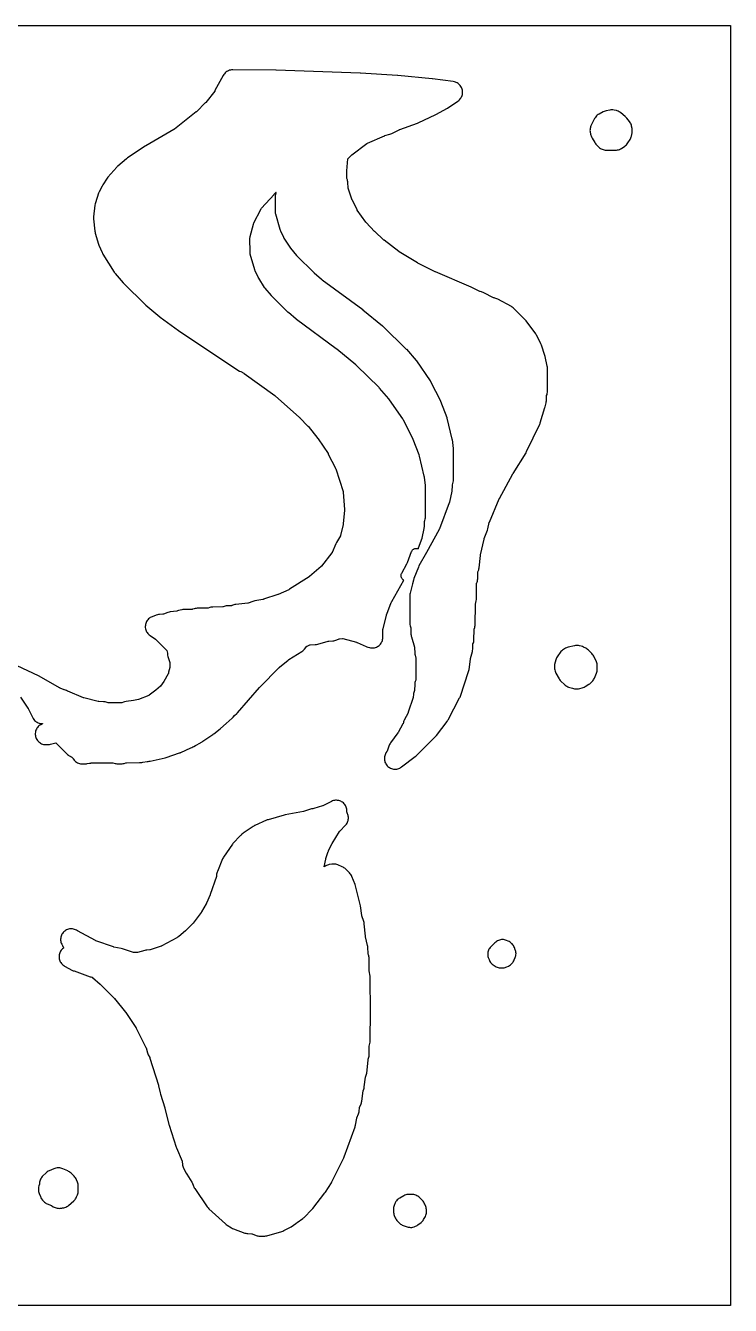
# Model space of a CAD drawing. Header units: millimetres. Extents: x 0 to 300, y 0 to 300.
# Drawn here: x 134.8 to 300, y 0 to 300 of the extents above; entities that cross this region are included whole.
import ezdxf

# ---------------------------------------------------------------- set-up
doc = ezdxf.new("R2010")
doc.units = ezdxf.units.MM
doc.layers.add('CUT', color=7, linetype='CONTINUOUS')

msp = doc.modelspace()

# ---------------------------------------------------------------- linework, layer by layer
at = {"layer": 'CUT'}
for points in [[(299.9971, 299.9971), (300, 299.9386), (300, 0.0614), (299.9971, 0.0029), (299.9386, 0), (0.0614, 0), (0.0029, 0.0029), (0, 0.0614), (0, 299.9386), (0.0029, 299.9971), (0.0614, 300), (299.9386, 300)], [(267.1729, 274.7536), (267.2443, 274.5337), (267.4654, 273.9465), (267.5426, 273.7639), (267.634, 273.588), (268.1928, 272.6096), (268.3155, 272.416), (268.4554, 272.2344), (268.6114, 272.0663), (269.1564, 271.5307), (269.3365, 271.3701), (269.5312, 271.2275), (269.7388, 271.1044), (269.9572, 271.0019), (270.1846, 270.9209), (270.4187, 270.8623), (270.6573, 270.8264), (270.8983, 270.8138), (273.0647, 270.8048), (273.3109, 270.8159), (273.5548, 270.8512), (273.794, 270.9104), (274.0263, 270.9928), (274.2493, 271.0977), (274.4609, 271.2241), (275.2379, 271.7416), (275.4484, 271.8983), (275.6413, 272.0763), (275.8145, 272.2735), (275.966, 272.4877), (276.4674, 273.282), (276.5792, 273.4782), (276.6728, 273.6836), (276.7475, 273.8967), (276.8027, 274.1156), (276.9569, 274.8696), (276.9945, 275.1149), (277.0076, 275.3627), (276.996, 275.6106), (276.9599, 275.8562), (276.8444, 276.4396), (276.7884, 276.6662), (276.7115, 276.8866), (276.6144, 277.0989), (276.4979, 277.3012), (276.3631, 277.4917), (275.7116, 278.3267), (275.5267, 278.538), (275.3193, 278.7273), (274.2992, 279.5581), (274.113, 279.6959), (273.9148, 279.8159), (273.7064, 279.917), (273.4895, 279.9984), (273.266, 280.0594), (272.7344, 280.1782), (272.4775, 280.2217), (272.2174, 280.2383), (271.957, 280.2277), (271.6991, 280.19), (270.8669, 280.0237), (270.6286, 279.9638), (270.3974, 279.8808), (270.1755, 279.7755), (269.2166, 279.2614), (269.0007, 279.1313), (268.799, 278.98), (268.6136, 278.8092), (268.4463, 278.6206), (268.2988, 278.4161), (268.1727, 278.1978), (267.3965, 276.6823), (267.3003, 276.4708), (267.2241, 276.2513), (267.1864, 276.1236), (267.1311, 275.8991), (267.0969, 275.6704), (267.0839, 275.4396), (267.0924, 275.2085), (267.1221, 274.9792)], [(260.1055, 146.5133), (260.2714, 146.3368), (261.1125, 145.5246), (261.283, 145.3743), (261.4666, 145.2401), (261.6615, 145.1231), (261.8663, 145.0243), (262.0792, 144.9445), (262.9606, 144.6593), (263.2179, 144.5909), (263.4811, 144.5503), (263.7472, 144.5379), (264.0899, 144.5402), (264.3836, 144.5595), (264.6731, 144.6132), (265.2356, 144.7522), (265.4809, 144.8264), (265.7174, 144.9253), (265.9424, 145.0479), (266.8445, 145.601), (267.0155, 145.7159), (267.1765, 145.8444), (267.3264, 145.9857), (267.5867, 146.2523), (267.7434, 146.4287), (267.8828, 146.6191), (268.0036, 146.8218), (268.1047, 147.035), (268.6003, 148.2211), (268.6853, 148.4574), (268.7463, 148.701), (268.7824, 148.9496), (268.7935, 149.2005), (268.7893, 149.8713), (268.775, 150.1239), (268.7351, 150.3738), (268.6702, 150.6184), (268.5809, 150.8552), (268.0774, 152.0098), (267.9723, 152.2226), (267.8475, 152.4244), (267.7041, 152.6136), (267.5434, 152.7882), (266.7111, 153.6111), (266.52, 153.7816), (266.3124, 153.9316), (266.0906, 154.0596), (265.5884, 154.3161), (265.3254, 154.4319), (265.0509, 154.5167), (264.6302, 154.6206), (264.399, 154.6663), (264.1645, 154.69), (263.9289, 154.6915), (263.6941, 154.6709), (263.4623, 154.6282), (261.9963, 154.286), (261.7696, 154.2217), (261.5499, 154.1363), (261.3393, 154.0306), (261.1395, 153.9055), (260.6733, 153.5821), (260.472, 153.4267), (260.2875, 153.2516), (260.1218, 153.0587), (259.5128, 152.2724), (259.358, 152.0482), (259.2285, 151.8085), (259.1258, 151.5561), (259.0512, 151.294), (258.8032, 150.1993), (258.7595, 149.9465), (258.7418, 149.6907), (258.7505, 149.4343), (258.7854, 149.1802), (258.8279, 148.9568), (258.8925, 148.6946), (258.9851, 148.4409), (259.1045, 148.1987), (259.8286, 146.9104), (259.9574, 146.7051)], [(150.291, 76.9445), (150.3773, 76.928), (150.4415, 76.9122), (150.4933, 76.871), (152.2751, 75.2938), (152.3044, 75.2669), (152.3329, 75.2391), (155.5506, 71.9946), (155.5904, 71.9524), (155.6282, 71.9084), (158.1991, 68.7709), (158.2356, 68.7241), (158.2698, 68.6755), (160.6385, 65.1331), (160.6792, 65.0679), (160.7157, 65.0003), (162.975, 60.4832), (162.983, 60.4661), (163.0111, 60.3935), (163.0166, 60.3755), (163.3397, 59.2281), (163.4222, 58.9842), (163.5293, 58.75), (163.8753, 58.0864), (163.8829, 58.071), (163.9101, 58.0055), (163.9157, 57.9893), (165.9417, 51.6257), (165.9619, 51.5549), (165.9778, 51.483), (166.2976, 49.8014), (166.3779, 49.4899), (167.4113, 46.3368), (167.4259, 46.289), (167.4385, 46.2407), (168.3505, 42.4341), (168.4098, 42.2264), (170.1099, 37.1237), (170.1739, 36.9526), (171.4905, 33.7922), (171.4978, 33.7733), (171.5098, 33.7332), (171.5178, 33.6921), (171.5201, 33.672), (171.5709, 33.0952), (171.6026, 32.8618), (171.6561, 32.6325), (171.731, 32.4092), (171.8265, 32.1939), (172.4099, 31.0308), (172.549, 30.7883), (173.7795, 28.897), (173.7911, 28.8778), (173.8327, 28.7948), (173.841, 28.7739), (174.136, 27.9678), (174.2158, 27.7748), (174.3116, 27.5892), (174.4224, 27.4123), (177.3798, 23.1028), (177.5537, 22.878), (177.7519, 22.6744), (181.6552, 19.0969), (181.8292, 18.9514), (182.0157, 18.8223), (183.0484, 18.1743), (183.2765, 18.0473), (183.5166, 17.9447), (186.1777, 16.9692), (186.409, 16.8969), (186.6462, 16.8474), (186.8871, 16.821), (187.8008, 16.7657), (187.8204, 16.764), (187.8605, 16.7576), (187.8998, 16.7472), (187.9184, 16.7407), (188.8283, 16.4001), (189.0445, 16.3303), (189.2661, 16.2803), (189.4913, 16.2506), (189.7182, 16.2415), (190.6292, 16.2465), (190.8553, 16.2579), (191.0793, 16.2898), (191.2996, 16.3418), (194.8662, 17.3561), (195.0888, 17.4309), (195.3034, 17.5262), (196.6959, 18.2248), (196.8658, 18.3185), (197.0279, 18.425), (198.1637, 19.2363), (198.2123, 19.2675), (198.4222, 19.4183), (198.4538, 19.4435), (199.7517, 20.3706), (199.9151, 20.4978), (200.0674, 20.6382), (201.8793, 22.4521), (202.0825, 22.6822), (204.9419, 26.3517), (205.0896, 26.5628), (206.4606, 28.7552), (206.5772, 28.963), (209.377, 34.5643), (209.4932, 34.8355), (212.0137, 41.8396), (212.0728, 42.0266), (212.1171, 42.2178), (212.4366, 43.8928), (212.4404, 43.9107), (212.4613, 43.9833), (212.4676, 44.0005), (212.8243, 44.9144), (212.9038, 45.1529), (212.959, 45.3982), (212.9893, 45.6478), (213.0305, 46.2333), (213.0324, 46.2534), (213.0396, 46.2944), (213.0508, 46.3345), (213.0577, 46.3535), (213.426, 47.2876), (213.4932, 47.4809), (213.5443, 47.679), (213.5791, 47.8807), (213.8901, 50.2622), (213.8932, 50.2822), (213.9029, 50.3229), (213.9166, 50.3624), (213.9247, 50.381), (213.9688, 50.4755), (214.0651, 50.7133), (214.1366, 50.9597), (214.1825, 51.2121), (214.4757, 53.4837), (214.4787, 53.5027), (214.4875, 53.5413), (214.5, 53.5789), (214.5074, 53.5966), (214.5523, 53.6974), (214.6479, 53.9476), (214.7162, 54.2066), (214.7564, 54.4715), (215.0535, 57.5244), (215.0558, 57.5434), (215.0634, 57.5821), (215.0747, 57.62), (215.0815, 57.6378), (215.1247, 57.7443), (215.2013, 57.9605), (215.2576, 58.1829), (215.2934, 58.4094), (215.3083, 58.6383), (215.3458, 60.6271), (215.3466, 60.6445), (215.3542, 60.7159), (215.3571, 60.733), (215.5469, 61.7026), (215.5813, 61.9367), (215.5934, 62.173), (215.6193, 68.7886), (215.6193, 68.8054), (215.5972, 76.7866), (215.5882, 76.9915), (215.5625, 77.1949), (215.3534, 78.4365), (215.3526, 78.4415), (215.3455, 78.5164), (215.3449, 78.5341), (215.3061, 81.3254), (215.2935, 81.543), (215.2621, 81.7587), (215.212, 81.9709), (215.1436, 82.1779), (215.0863, 82.3288), (215.0791, 82.3496), (215.0678, 82.3935), (215.0614, 82.4384), (215.0601, 82.4604), (215.0171, 83.9045), (214.9978, 84.1488), (214.9546, 84.3901), (214.4989, 86.3726), (214.4846, 86.4445), (214.4747, 86.517), (214.1598, 89.471), (214.121, 89.7179), (214.0576, 89.9597), (213.6266, 91.323), (213.625, 91.3282), (213.6069, 91.4059), (213.6037, 91.4244), (213.2739, 93.7007), (213.2253, 93.9475), (212.1264, 98.3506), (212.018, 98.6838), (211.2655, 100.5417), (211.1579, 100.7728), (211.0273, 100.9917), (210.8751, 101.1962), (210.7029, 101.3841), (209.7619, 102.3112), (209.5886, 102.4667), (209.4016, 102.6054), (209.2025, 102.7261), (208.9931, 102.8278), (207.992, 103.2573), (207.7651, 103.3419), (207.5311, 103.4042), (207.2922, 103.4435), (207.0506, 103.4595), (206.8086, 103.4521), (206.5685, 103.4213), (205.9782, 103.3163), (205.764, 103.2684), (205.5548, 103.202), (205.3523, 103.1174), (205.1579, 103.0154), (204.8125, 102.8142), (204.7625, 102.7884), (204.7711, 102.844), (205.1348, 104.6025), (205.1517, 104.6735), (205.1729, 104.7433), (205.7374, 106.4242), (205.7662, 106.501), (205.8, 106.5758), (206.5966, 108.1868), (206.6236, 108.2382), (206.6529, 108.2882), (208.4082, 111.1217), (208.4205, 111.1404), (208.4784, 111.2137), (208.4937, 111.23), (209.7252, 112.4677), (209.8843, 112.6436), (210.0261, 112.8338), (210.1492, 113.0366), (210.2525, 113.2502), (210.3351, 113.4726), (210.3963, 113.7018), (210.4354, 113.9358), (210.4522, 114.1725), (210.4465, 114.4097), (210.4183, 114.6452), (210.368, 114.8771), (210.2958, 115.1031), (210.2306, 115.2558), (210.2309, 115.2559), (210.2094, 115.3066), (210.1679, 115.4192), (210.1387, 115.5322), (210.1207, 115.6475), (210.1141, 115.7639), (210.1158, 115.8016), (210.1141, 116.049), (210.0881, 116.295), (210.0378, 116.5372), (209.9638, 116.7733), (209.8669, 117.0009), (209.748, 117.2178), (209.6082, 117.4219), (209.4489, 117.6112), (209.2716, 117.7838), (209.0782, 117.9381), (208.8705, 118.0725), (208.6505, 118.1856), (208.4205, 118.2765), (208.1825, 118.3443), (207.939, 118.3881), (207.6924, 118.4077), (207.4451, 118.4028), (207.1994, 118.3735), (206.9579, 118.3201), (206.7228, 118.243), (206.4965, 118.1431), (204.4771, 117.1294), (204.4624, 117.1227), (204.4469, 117.1155), (204.4363, 117.1107), (204.4118, 117.0994), (204.3786, 117.0859), (204.3547, 117.077), (204.3474, 117.0745), (202.3414, 116.4551), (202.1146, 116.4334), (201.8448, 116.3926), (201.581, 116.3226), (199.8959, 115.7756), (195.6311, 114.989), (195.3989, 114.9346), (191.6166, 113.856), (191.44, 113.7985), (191.2682, 113.728), (188.4965, 112.4689), (188.4722, 112.4579), (188.2831, 112.3622), (188.1029, 112.2507), (185.7987, 110.6879), (185.6065, 110.5436), (185.4291, 110.3816), (185.3042, 110.2559), (185.169, 110.1503), (185.0015, 109.9926), (183.5254, 108.4689), (183.3817, 108.3072), (183.2526, 108.1337), (181.1961, 105.1049), (181.0641, 104.8875), (180.9549, 104.6578), (179.7474, 101.7445), (179.6671, 101.5213), (179.6083, 101.2916), (179.5715, 101.0573), (179.5329, 100.7024), (179.5301, 100.6817), (179.5114, 100.5962), (179.5053, 100.5762), (178.083, 96.3111), (178.0669, 96.2659), (178.049, 96.2214), (177.2177, 94.2595), (177.1862, 94.1911), (177.1505, 94.1249), (176.0554, 92.2329), (176.013, 92.1649), (175.9662, 92.0999), (174.0404, 89.6011), (173.035, 88.5698), (172.896, 88.4324), (172.8226, 88.36), (172.5827, 88.1229), (172.2333, 87.7778), (170.6983, 86.5043), (170.4822, 86.3346), (170.4611, 86.318), (170.4384, 86.3003), (170.4363, 86.2985), (170.4077, 86.2797), (170.226, 86.1687), (166.7361, 84.2806), (166.6596, 84.2425), (166.5891, 84.2104), (166.5839, 84.2085), (164.0144, 83.3475), (164.0093, 83.3459), (163.9603, 83.3337), (163.9351, 83.3297), (163.9112, 83.3274), (163.1708, 83.2728), (162.9424, 83.2453), (162.7174, 83.1969), (161.0079, 82.7462), (160.9862, 82.7412), (160.8938, 82.7278), (160.8716, 82.7265), (160.2049, 82.7067), (160.1502, 82.7074), (160.0976, 82.7225), (157.4973, 83.5916), (157.1731, 83.6763), (155.4607, 84.0029), (155.4557, 84.0039), (155.3829, 84.0234), (155.3661, 84.0289), (151.256, 85.4906), (151.2512, 85.4924), (151.1825, 85.5225), (151.1668, 85.5306), (146.9624, 87.7961), (146.9417, 87.8081), (146.9367, 87.8117), (146.7296, 87.9432), (146.5106, 88.0538), (146.2819, 88.1424), (146.0455, 88.2082), (145.8038, 88.2505), (145.5592, 88.2688), (145.3139, 88.2632), (145.0704, 88.2335), (144.8309, 88.18), (144.5979, 88.1034), (144.3734, 88.0043), (144.1598, 87.8836), (143.959, 87.7426), (143.773, 87.5827), (143.6036, 87.4052), (143.4524, 87.212), (143.3209, 87.0049), (143.2103, 86.7859), (143.1217, 86.5571), (143.0559, 86.3208), (143.0136, 86.0791), (142.9952, 85.8344), (143.0009, 85.5892), (143.0306, 85.3456), (143.084, 85.1062), (143.1607, 84.8731), (143.2598, 84.6487), (143.4045, 84.3602), (143.518, 84.158), (143.6498, 83.9671), (143.7127, 83.8845), (143.7452, 83.8371), (143.6513, 83.7689), (143.4639, 83.6186), (143.2918, 83.4509), (143.1365, 83.2675), (142.9996, 83.07), (142.8823, 82.8603), (142.7857, 82.6403), (142.7107, 82.412), (142.6579, 82.1776), (142.6278, 81.9392), (142.6208, 81.699), (142.6369, 81.4592), (142.6759, 81.2221), (142.7375, 80.9899), (142.8211, 80.7646), (142.9259, 80.5484), (143.0511, 80.3432), (143.1953, 80.151), (143.3573, 79.9736), (143.5356, 79.8125), (143.7286, 79.6693), (143.9344, 79.5453), (145.7929, 78.5438), (145.9641, 78.4598), (146.1412, 78.3891), (149.9217, 77.0447), (150.1044, 76.9875)], [(243.1648, 82.7906), (243.1273, 82.5503), (243.1133, 82.3076), (243.123, 82.0646), (243.1562, 81.8237), (243.2127, 81.5872), (243.2919, 81.3573), (243.417, 81.0444), (243.521, 80.8179), (243.6469, 80.6029), (243.7936, 80.4015), (243.9597, 80.2157), (244.1705, 80.0023), (244.3714, 79.8198), (244.5909, 79.6602), (244.8264, 79.5253), (245.1324, 79.3715), (245.3413, 79.2783), (245.5578, 79.2045), (245.7802, 79.1508), (246.0065, 79.1176), (246.235, 79.1053), (246.4842, 79.1033), (246.7145, 79.1121), (246.943, 79.142), (247.1678, 79.1929), (247.387, 79.2642), (247.5987, 79.3554), (247.9498, 79.5264), (248.1916, 79.6611), (248.417, 79.8218), (248.6233, 80.0064), (248.8016, 80.1847), (248.9686, 80.3692), (249.1164, 80.5694), (249.2436, 80.7833), (249.3489, 81.0088), (249.5594, 81.5251), (249.6386, 81.7493), (249.6961, 81.9801), (249.7315, 82.2153), (249.7443, 82.4527), (249.7345, 82.6904), (249.7022, 82.926), (249.6476, 83.1575), (249.5713, 83.3827), (249.3659, 83.9057), (249.2635, 84.1325), (249.1391, 84.348), (248.9939, 84.5501), (248.8293, 84.7367), (248.7269, 84.8417), (248.5427, 85.0126), (248.3423, 85.1642), (248.1277, 85.2949), (247.901, 85.4033), (247.5424, 85.5532), (247.3114, 85.6367), (247.0733, 85.6972), (246.8305, 85.734), (246.5852, 85.7467), (246.3398, 85.7353), (246.0967, 85.6999), (245.8583, 85.6409), (245.6268, 85.5587), (245.4045, 85.4541), (245.1935, 85.3283), (244.9959, 85.1824), (244.8136, 85.0178), (243.8488, 84.0565), (243.685, 83.8767), (243.5396, 83.6819), (243.4137, 83.4738), (243.3087, 83.2545), (243.2254, 83.0261)], [(137.8059, 26.8989), (137.8399, 26.6755), (137.894, 26.456), (137.9676, 26.2423), (138.2584, 25.5086), (138.3866, 25.2347), (138.5469, 24.9783), (138.7566, 24.6842), (138.9019, 24.4994), (139.064, 24.329), (139.2413, 24.1746), (139.4324, 24.0376), (139.6355, 23.9191), (139.8489, 23.8203), (140.8449, 23.4144), (140.8612, 23.4073), (140.9274, 23.3731), (140.9427, 23.3638), (141.2852, 23.1448), (141.4907, 23.0268), (141.7064, 22.9288), (141.9305, 22.8516), (142.1608, 22.796), (142.3953, 22.7625), (142.632, 22.7513), (142.8687, 22.7625), (143.1033, 22.7962), (143.255, 22.8253), (143.2633, 22.8263), (143.4684, 22.8459), (143.7257, 22.8841), (143.9777, 22.9488), (144.2216, 23.0394), (144.4547, 23.1548), (144.6746, 23.2939), (144.8789, 23.455), (146.0641, 24.4945), (146.231, 24.6552), (146.3823, 24.8306), (146.5168, 25.0193), (146.6332, 25.2197), (146.7305, 25.43), (146.9433, 25.9516), (147.0236, 26.1794), (147.0815, 26.4138), (147.1165, 26.6527), (147.1284, 26.8938), (147.1291, 27.926), (147.1179, 28.1644), (147.084, 28.4007), (147.0277, 28.6327), (146.9496, 28.8582), (146.7221, 29.4255), (146.6165, 29.6548), (146.4882, 29.8722), (146.3387, 30.0756), (146.1695, 30.2629), (145.4339, 30.9985), (145.2597, 31.157), (145.0714, 31.2984), (144.8706, 31.4214), (144.6591, 31.5251), (143.5201, 32.018), (143.2836, 32.1065), (143.0395, 32.1706), (142.7901, 32.2098), (142.538, 32.2237), (142.4149, 32.2242), (142.1611, 32.2124), (141.9099, 32.1749), (141.6637, 32.1121), (141.4252, 32.0247), (140.2957, 31.5441), (140.0819, 31.4408), (139.8788, 31.3178), (139.6884, 31.176), (139.5122, 31.0168), (138.8577, 30.3664), (138.6884, 30.1803), (138.5387, 29.9781), (138.4579, 29.8567), (138.3222, 29.6271), (138.2118, 29.3845), (138.1278, 29.1314), (138.0713, 28.8709), (138.0428, 28.6058), (138.0334, 28.4312), (138.0317, 28.4095), (138.0242, 28.3648), (138.0118, 28.3212), (138.0042, 28.3008), (137.9755, 28.2307), (137.8922, 27.993), (137.8331, 27.7481), (137.799, 27.4985), (137.7903, 27.2467), (137.7921, 27.1245)], [(221.5439, 20.3297), (221.6654, 20.1203), (221.8065, 19.9237), (221.9661, 19.7417), (222.3297, 19.3652), (222.5005, 19.2042), (222.6857, 19.0599), (222.8836, 18.9336), (223.0924, 18.8264), (223.3104, 18.7393), (224.222, 18.4239), (224.4827, 18.3492), (224.75, 18.3032), (225.0207, 18.2865), (225.0317, 18.2864), (225.3043, 18.2992), (225.5738, 18.3417), (225.8371, 18.4133), (226.0048, 18.4688), (226.2086, 18.5464), (226.4049, 18.6414), (226.5921, 18.7532), (226.7689, 18.8809), (227.4874, 19.449), (227.6565, 19.5955), (227.8118, 19.7565), (227.9521, 19.9307), (228.0763, 20.1168), (228.3896, 20.6351), (228.5145, 20.8689), (228.6139, 21.1146), (228.6868, 21.3695), (228.7323, 21.6307), (228.7499, 21.8952), (228.7541, 22.2175), (228.7452, 22.464), (228.7121, 22.7084), (228.655, 22.9483), (228.5746, 23.1815), (228.3405, 23.7648), (228.2349, 23.994), (228.1067, 24.2113), (227.9572, 24.4145), (227.7881, 24.6017), (227.1096, 25.2802), (226.9277, 25.445), (226.7305, 25.5912), (226.52, 25.7174), (226.298, 25.8223), (226.0668, 25.905), (225.8287, 25.9645), (225.5858, 26.0005), (225.3406, 26.0124), (224.6815, 26.0121), (224.4314, 25.9994), (224.1839, 25.9618), (223.9413, 25.8996), (223.7062, 25.8135), (223.4809, 25.7042), (222.4865, 25.1591), (222.2787, 25.0316), (222.0843, 24.8844), (221.9051, 24.719), (221.7429, 24.537), (221.5992, 24.34), (221.5259, 24.2285), (221.4149, 24.0425), (221.3204, 23.8476), (221.2431, 23.6453), (221.1724, 23.4329), (221.1016, 23.1749), (221.0587, 22.9109), (221.0443, 22.6437), (221.0441, 22.0296), (221.0554, 21.7919), (221.0892, 21.5563), (221.1452, 21.3251), (221.223, 21.1002), (221.4432, 20.5498)]]:
    msp.add_lwpolyline(points, close=True, dxfattribs=at)
msp.add_lwpolyline([(133.5842, 142.5823), (135.3149, 140.0356), (135.3576, 139.9682), (135.3957, 139.8981), (136.4698, 137.76), (136.5941, 137.5408), (136.7399, 137.3353), (136.9055, 137.1455), (137.0894, 136.9734), (137.2897, 136.8206), (137.5044, 136.6888), (137.7312, 136.5792), (137.968, 136.493), (138.2121, 136.4311), (138.4613, 136.3941), (138.6177, 136.3867), (138.6176, 136.3849), (138.7603, 136.3785), (138.7745, 136.3764), (138.7298, 136.3483), (138.3361, 136.1266), (138.1249, 135.9934), (137.928, 135.8397), (137.7475, 135.6671), (137.585, 135.4774), (137.4423, 135.2725), (137.3208, 135.0543), (137.2216, 134.8251), (137.1458, 134.5871), (137.0941, 134.3428), (137.0671, 134.0945), (137.065, 133.8448), (137.0877, 133.5961), (137.1352, 133.3509), (137.207, 133.1116), (137.3022, 132.8808), (137.42, 132.6605), (137.5591, 132.4532), (137.7183, 132.2607), (137.8959, 132.0851), (138.0901, 131.9281), (138.299, 131.7912), (138.5205, 131.6759), (138.7525, 131.5832), (138.9925, 131.5142), (139.2382, 131.4694), (139.4871, 131.4494), (139.7368, 131.4543), (140.3782, 131.4991), (140.6663, 131.5361), (140.9481, 131.6062), (141.8594, 131.8903), (141.9169, 131.9051), (141.9894, 131.8085), (141.9896, 131.8087), (142.0906, 131.6737), (142.2504, 131.4978), (144.481, 129.2655), (144.6476, 129.1132), (144.8273, 128.9765), (145.0186, 128.8566), (145.2199, 128.7544), (145.3277, 128.7057), (145.3838, 128.6787), (145.4054, 128.6676), (145.5101, 128.6071), (145.6055, 128.5385), (145.6937, 128.4607), (145.7736, 128.3745), (145.8446, 128.2808), (145.912, 128.1707), (145.9402, 128.1246), (145.9425, 128.126), (145.9427, 128.1257), (145.9429, 128.1255), (145.9429, 128.1254), (145.9446, 128.1229), (146.0114, 128.0139), (146.1632, 127.814), (146.3343, 127.6304), (146.523, 127.4649), (146.7273, 127.3191), (146.9452, 127.1946), (147.1745, 127.0925), (147.4129, 127.0139), (147.6579, 126.9597), (147.9072, 126.9302), (148.1582, 126.9259), (148.8079, 126.9475), (149.0324, 126.9651), (149.2544, 127.0028), (149.7336, 127.1066), (149.9125, 127.1214), (150.0787, 127.1352), (150.1978, 127.1451), (151.0015, 127.2118), (154.2262, 127.2078), (155.0947, 127.2038), (155.1773, 127.1952), (155.2302, 127.1878), (155.747, 127.0443), (155.9599, 126.9951), (156.1763, 126.9647), (156.3945, 126.9533), (157.1443, 126.9468), (157.3943, 126.9572), (157.6421, 126.9925), (157.8851, 127.0525), (158.2695, 127.1679), (158.4004, 127.1928), (158.4172, 127.1956), (158.4239, 127.1963), (161.4892, 127.2369), (161.6675, 127.2486), (161.7859, 127.2503), (162.0232, 127.265), (162.258, 127.3022), (163.2768, 127.5136), (163.5518, 127.5251), (163.7816, 127.5454), (164.0085, 127.5868), (167.4755, 128.3857), (167.7048, 128.4502), (170.8593, 129.5019), (170.8606, 129.5024), (170.9065, 129.5177), (171.0032, 129.556), (171.0364, 129.5685), (171.0462, 129.573), (171.166, 129.6205), (173.5225, 130.7105), (173.5572, 130.7199), (173.7862, 130.8068), (174.0056, 130.9157), (174.1949, 131.0215), (174.6488, 131.2314), (174.9557, 131.4005), (175.4883, 131.7445), (176.1601, 132.12), (176.3348, 132.2272), (178.7047, 133.8199), (178.7673, 133.8675), (178.9103, 133.9706), (180.3809, 135.1518), (180.5083, 135.2613), (181.7781, 136.4298), (183.1725, 137.6241), (183.4156, 137.8628), (183.7741, 138.2665), (184.267, 138.7201), (184.4594, 138.9178), (189.6438, 144.8701), (189.6708, 144.9001), (189.6987, 144.9291), (194.2533, 149.5068), (194.2911, 149.5431), (194.3303, 149.5778), (196.3369, 151.274), (196.4065, 151.3285), (196.4798, 151.3779), (199.567, 153.2969), (199.7914, 153.4541), (199.9973, 153.6348), (200.1821, 153.837), (200.7235, 154.4986), (200.735, 154.5121), (200.761, 154.5385), (200.7933, 154.557), (200.8088, 154.5646), (201.3997, 154.8349), (201.4171, 154.8423), (201.4543, 154.8551), (201.4933, 154.8606), (201.5121, 154.8618), (202.687, 154.911), (202.9821, 154.9409), (203.2717, 155.0056), (205.7083, 155.7043), (205.7308, 155.7101), (205.8267, 155.7256), (205.8498, 155.7273), (206.7877, 155.7665), (207.0438, 155.7904), (207.2961, 155.8406), (207.542, 155.9164), (207.7787, 156.0171), (208.257, 156.2502), (208.2732, 156.2577), (208.3082, 156.2709), (208.3446, 156.2775), (208.3626, 156.2795), (209.0709, 156.3413), (209.0886, 156.3424), (209.1256, 156.3423), (209.1615, 156.3356), (209.1788, 156.3311), (212.3371, 155.4386), (212.421, 155.4115), (212.5028, 155.3784), (214.613, 154.4342), (214.792, 154.3622), (214.9761, 154.3043), (215.3764, 154.1951), (215.6122, 154.1428), (215.8519, 154.1136), (216.0932, 154.1076), (216.3341, 154.1249), (216.5721, 154.1654), (216.8052, 154.2287), (217.031, 154.3141), (217.2476, 154.4209), (217.4528, 154.5482), (217.6448, 154.6946), (217.8218, 154.8589), (217.9821, 155.0394), (218.1242, 155.2346), (218.2468, 155.4426), (218.3488, 155.6615), (218.4293, 155.8892), (218.4873, 156.1236), (218.5225, 156.3625), (218.5345, 156.6036), (218.5367, 158.2703), (218.539, 158.3446), (218.5407, 158.3736), (218.5585, 158.5209), (218.5637, 158.5495), (218.5792, 158.6222), (219.3535, 161.7979), (219.3774, 161.8827), (219.4013, 161.9575), (219.4311, 162.0404), (220.5189, 164.7621), (220.5502, 164.8338), (220.5801, 164.8968), (220.6159, 164.9665), (223.4176, 170.028), (223.3912, 170.0419), (223.2942, 170.1053), (223.2037, 170.1777), (223.1207, 170.2586), (223.0458, 170.347), (222.9798, 170.4423), (222.9233, 170.5435), (222.8769, 170.6497), (222.8409, 170.7599), (222.8157, 170.873), (222.8015, 170.9881), (222.7985, 171.1039), (222.8067, 171.2195), (222.826, 171.3338), (222.8563, 171.4457), (222.8972, 171.5542), (222.9484, 171.6582), (224.1711, 173.8671), (224.2842, 174.1107), (225.2659, 176.6877), (225.3124, 176.794), (225.3689, 176.8952), (225.4349, 176.9905), (225.5098, 177.079), (225.5928, 177.1599), (225.6833, 177.2324), (225.7804, 177.2958), (225.8831, 177.3495), (225.9906, 177.3931), (226.1017, 177.4261), (226.2155, 177.4482), (226.3309, 177.4592), (226.4469, 177.4591), (226.5623, 177.4477), (226.676, 177.4253), (226.7871, 177.392), (226.8141, 177.3809), (227.6057, 179.4588), (227.7108, 179.8101), (228.2127, 182.085), (228.2517, 182.3098), (228.2699, 182.5372), (228.3064, 183.5911), (228.3107, 183.6601), (228.3132, 183.6871), (228.3332, 183.8238), (228.3386, 183.8503), (228.3542, 183.9177), (228.4768, 184.3859), (228.5219, 184.594), (228.5491, 184.8051), (228.5583, 185.0177), (228.5617, 191.8819), (228.5391, 192.2187), (228.2825, 194.1132), (228.2392, 194.3479), (227.1332, 199.0686), (227.0326, 199.3955), (225.6593, 202.9672), (225.5611, 203.1897), (223.383, 207.5383), (223.2039, 207.8406), (220.1164, 212.3054), (219.9376, 212.5343), (217.7658, 215.0044), (217.6447, 215.1327), (212.3751, 220.3353), (212.204, 220.4893), (207.7253, 224.1623), (207.6217, 224.2428), (198.2729, 231.1224), (198.2383, 231.1488), (198.2079, 231.1729), (198.1742, 231.2004), (196.3962, 232.7103), (196.3587, 232.7435), (196.3259, 232.7737), (196.2898, 232.8083), (192.5083, 236.5798), (192.4693, 236.6205), (192.4354, 236.6576), (192.3983, 236.7), (190.9545, 238.4263), (190.9041, 238.4907), (190.861, 238.5496), (190.815, 238.6172), (189.4458, 240.7744), (189.4113, 240.8321), (189.382, 240.8843), (189.3506, 240.9438), (188.6006, 242.4654), (188.5766, 242.5171), (188.5677, 242.5375), (188.5269, 242.6437), (188.5198, 242.6648), (188.5031, 242.7192), (187.4486, 246.4461), (187.4343, 246.5012), (187.4293, 246.5229), (187.4089, 246.6318), (187.3986, 246.7421), (187.3975, 246.7643), (187.3961, 246.8213), (187.3886, 250.2028), (187.3897, 250.2578), (187.3906, 250.2793), (187.3997, 250.3857), (187.4182, 250.4909), (187.4228, 250.5119), (187.4359, 250.5653), (188.2123, 253.4655), (188.2304, 253.5268), (188.2381, 253.5505), (188.2835, 253.6698), (188.2936, 253.6927), (188.3208, 253.7505), (189.9175, 256.9249), (189.9435, 256.9739), (189.9541, 256.9929), (190.011, 257.0846), (190.0757, 257.1709), (190.0895, 257.1877), (190.1257, 257.2298), (193.0187, 260.4461), (193.0535, 260.4833), (193.0852, 260.5158), (193.1215, 260.5515), (193.4541, 260.8656), (193.4944, 260.9), (193.4838, 260.8507), (193.3381, 260.3059), (193.3097, 260.1775), (193.2908, 260.0919), (193.2907, 260.0917), (193.2907, 260.0915), (193.2718, 259.9465), (193.2623, 259.8739), (193.2623, 259.8738), (193.2532, 259.6544), (193.2601, 256.5173), (193.271, 256.2897), (193.3026, 256.0641), (193.3546, 255.8422), (194.3594, 252.291), (194.4313, 252.075), (194.5225, 251.8664), (195.2281, 250.435), (195.3597, 250.2006), (196.7065, 248.0787), (196.8996, 247.8145), (198.3174, 246.1192), (198.4697, 245.953), (202.2669, 242.1657), (202.4141, 242.0302), (204.1805, 240.5302), (204.317, 240.4222), (213.8133, 233.4341), (213.839, 233.4147), (213.8641, 233.3947), (218.4824, 229.6071), (218.5252, 229.5704), (218.5662, 229.5317), (223.9899, 224.177), (224.0201, 224.1461), (224.0492, 224.1141), (226.3343, 221.5152), (226.3796, 221.4605), (226.4218, 221.4032), (229.6511, 216.7334), (229.6975, 216.6609), (229.7387, 216.5854), (232.0192, 212.0326), (232.0446, 211.9787), (232.0673, 211.9236), (233.5161, 208.1553), (233.5435, 208.0761), (233.5654, 207.9953), (234.7226, 203.0559), (234.7346, 202.9987), (234.7438, 202.941), (235.0246, 200.8682), (235.0329, 200.7859), (235.0357, 200.7033), (235.032, 193.3749), (235.0316, 193.3581), (235.0286, 193.3232), (235.0226, 193.2885), (235.0188, 193.2725), (234.8527, 192.6381), (234.7976, 192.3671), (234.7728, 192.0916), (234.7334, 190.9552), (234.7324, 190.9371), (234.7229, 190.8625), (234.7194, 190.8447), (234.1512, 188.2696), (234.1287, 188.1827), (234.0998, 188.0977), (231.7842, 182.0193), (231.7506, 181.9395), (231.7114, 181.8624), (228.7366, 176.4882), (226.9924, 173.3371), (226.8582, 173.0542), (225.7873, 170.3749), (225.6799, 170.0393), (225.4647, 169.1568), (224.9331, 166.9766), (224.88, 166.6842), (224.862, 166.3876), (224.8535, 159.866), (224.8689, 159.5848), (224.916, 159.3072), (224.9939, 159.0367), (225.0633, 158.8383), (225.0695, 158.8191), (225.0792, 158.7785), (225.0847, 158.7372), (225.0859, 158.717), (225.129, 157.3267), (225.1441, 157.1199), (225.1762, 156.915), (225.2251, 156.7135), (225.9246, 154.2803), (225.9305, 154.2572), (225.9462, 154.1601), (225.9479, 154.1364), (225.9958, 152.9473), (226.0208, 152.6809), (226.0742, 152.4187), (226.2494, 151.7449), (226.2534, 151.7284), (226.2593, 151.6937), (226.2622, 151.6584), (226.2625, 151.6419), (226.2502, 146.6648), (226.2496, 146.6438), (226.2449, 146.6006), (226.2356, 146.5581), (226.2295, 146.538), (226.1273, 146.2309), (226.0615, 145.9952), (226.0191, 145.7542), (226.0004, 145.5102), (225.9652, 144.2221), (225.9643, 144.2045), (225.96, 144.1683), (225.9496, 144.1338), (225.9433, 144.1171), (225.8667, 143.927), (225.7799, 143.6734), (225.7208, 143.4118), (225.6901, 143.1455), (225.6583, 142.6282), (225.6569, 142.6111), (225.6517, 142.5758), (225.6434, 142.5411), (225.6384, 142.5251), (224.4751, 139.0268), (224.4734, 139.022), (224.4447, 138.9529), (224.437, 138.937), (223.5592, 137.2221), (223.4664, 137.019), (223.3921, 136.8083), (223.3369, 136.5919), (223.2986, 136.4076), (223.2939, 136.3876), (223.2809, 136.347), (223.2638, 136.308), (223.2541, 136.2898), (222.119, 134.2946), (222.0832, 134.2356), (222.0442, 134.1788), (220.35, 131.8549), (220.232, 131.6777), (220.1295, 131.4911), (220.0433, 131.2965), (219.5146, 129.9511), (219.508, 129.9354), (219.4768, 129.8723), (219.4683, 129.8575), (219.251, 129.4994), (219.1335, 129.2823), (219.038, 129.0547), (218.9654, 128.8187), (218.9164, 128.5768), (218.8915, 128.3312), (218.891, 128.0843), (218.9148, 127.8386), (218.9628, 127.5964), (219.0344, 127.3602), (219.1289, 127.1321), (219.2455, 126.9145), (219.383, 126.7095), (219.54, 126.519), (219.7151, 126.3449), (219.9064, 126.1889), (220.1122, 126.0526), (220.3305, 125.9372), (220.559, 125.844), (220.7957, 125.7737), (221.0381, 125.7271), (221.284, 125.7046), (221.5308, 125.7065), (221.7763, 125.7328), (222.018, 125.7831), (222.2535, 125.857), (222.4806, 125.9538), (222.6971, 126.0725), (222.9008, 126.212), (226.0924, 128.6373), (226.3429, 128.8553), (227.8119, 130.3164), (230.8552, 133.3434), (231.0843, 133.6054), (233.5883, 136.9079), (233.7048, 137.0753), (233.8073, 137.2517), (236.5356, 142.422), (236.6235, 142.6064), (236.6961, 142.7974), (238.6233, 148.5731), (238.6883, 148.8043), (238.7308, 149.0407), (239.0484, 151.4724), (239.0612, 151.5508), (239.0791, 151.6282), (239.512, 153.2576), (239.5691, 153.5348), (239.5945, 153.8168), (239.631, 154.921), (239.6322, 154.9408), (239.6376, 154.9814), (239.6471, 155.0213), (239.6531, 155.0402), (239.7532, 155.3293), (239.8263, 155.5832), (239.8722, 155.8434), (239.8904, 156.1069), (239.9273, 158.3963), (239.928, 158.4146), (239.9321, 158.4525), (239.9398, 158.49), (239.9446, 158.5072), (240.0656, 158.9063), (240.1238, 159.1374), (240.1597, 159.373), (240.173, 159.611), (240.2111, 164.2374), (240.2119, 164.2588), (240.2221, 164.3467), (240.2263, 164.3676), (240.4107, 165.1787), (240.4554, 165.4378), (240.4727, 165.7002), (240.5191, 169.245), (240.5197, 169.262), (240.5232, 169.2971), (240.5325, 169.3307), (240.5382, 169.3469), (240.6076, 169.5332), (240.69, 169.7982), (240.7424, 170.0706), (240.7644, 170.3472), (240.7997, 171.836), (240.8009, 171.8585), (240.8073, 171.9046), (240.8189, 171.9497), (240.8263, 171.971), (240.9314, 172.2453), (240.9999, 172.4501), (241.0504, 172.6601), (241.0826, 172.8736), (241.3914, 175.7611), (241.4014, 175.8337), (241.4156, 175.9055), (242.271, 179.6212), (242.291, 179.6969), (242.3158, 179.7711), (243.0357, 181.7179), (243.1281, 182.0282), (243.464, 183.4981), (243.4682, 183.5147), (243.4898, 183.582), (243.4961, 183.598), (245.7821, 189.058), (245.8092, 189.1181), (245.8395, 189.1767), (249.0326, 194.9626), (249.0482, 194.99), (249.0646, 195.0171), (252.0912, 199.8892), (252.2231, 200.1301), (255.2959, 206.5572), (255.3693, 206.7264), (255.4299, 206.9005), (256.5274, 210.4681), (256.5679, 210.6156), (256.7916, 211.5409), (256.8386, 211.7897), (256.8602, 212.0419), (256.9004, 213.203), (256.9014, 213.2208), (256.9059, 213.2572), (256.9168, 213.2919), (256.9233, 213.3086), (256.93, 213.3249), (257.013, 213.5563), (257.0728, 213.7948), (257.1089, 214.0379), (257.1209, 214.2835), (257.1196, 219.6664), (257.1056, 219.9299), (257.0639, 220.1905), (256.5825, 222.4334), (256.5101, 222.6986), (255.7244, 225.0581), (255.5886, 225.386), (254.6017, 227.3604), (254.4965, 227.5499), (254.3752, 227.7296), (252.1366, 230.7552), (252.0199, 230.9012), (251.8925, 231.0381), (249.2143, 233.7098), (249.0408, 233.8674), (248.8533, 234.008), (248.6535, 234.1304), (245.4873, 235.8719), (245.2724, 235.977), (245.0484, 236.0611), (244.8174, 236.1235), (244.5981, 236.1715), (244.5816, 236.1755), (244.548, 236.1859), (244.5152, 236.1993), (244.5003, 236.2065), (242.2398, 237.362), (242.0453, 237.4511), (241.8438, 237.5233), (241.6369, 237.578), (241.3804, 237.6342), (241.3638, 237.6382), (241.3298, 237.6488), (241.2967, 237.6624), (241.2817, 237.6697), (239.3993, 238.638), (239.2365, 238.7145), (230.8722, 242.2817), (230.837, 242.2974), (230.8024, 242.3141), (226.7621, 244.3461), (226.7212, 244.3676), (226.6812, 244.3907), (222.3826, 246.9757), (222.3278, 247.0106), (222.275, 247.0484), (218.8086, 249.6699), (218.7537, 249.714), (218.7013, 249.7612), (216.6525, 251.7188), (216.6326, 251.7383), (216.6131, 251.7582), (214.6574, 253.805), (214.5988, 253.8709), (214.5451, 253.941), (212.5322, 256.7705), (212.5293, 256.7748), (212.4901, 256.8394), (212.4817, 256.8552), (211.3339, 259.146), (211.2968, 259.2275), (211.2657, 259.3115), (210.4046, 261.9276), (210.3992, 261.9455), (210.3906, 261.983), (210.3856, 262.0212), (210.3845, 262.0398), (210.3459, 263.1079), (210.3254, 263.3491), (210.2817, 263.5873), (210.2152, 263.8201), (210.1005, 264.1583), (210.0943, 264.1782), (210.0849, 264.2202), (210.0799, 264.263), (210.0791, 264.2838), (210.0617, 265.852), (210.0629, 265.9213), (210.0681, 265.9905), (210.3498, 268.7355), (210.3589, 268.7948), (210.3992, 268.8393), (211.128, 269.568), (211.188, 269.624), (211.2517, 269.6759), (214.7957, 272.3704), (214.8149, 272.3841), (214.9001, 272.4339), (214.9214, 272.4439), (218.8821, 274.1595), (218.9581, 274.1894), (219.0359, 274.2142), (220.1462, 274.5267), (220.3817, 274.6057), (220.6081, 274.7078), (222.348, 275.5983), (222.4177, 275.6312), (222.4893, 275.6597), (226.6244, 277.1512), (226.8292, 277.2355), (230.9198, 279.1354), (231.0891, 279.2219), (233.5014, 280.574), (233.6682, 280.6762), (236.1157, 282.3119), (236.3103, 282.456), (236.49, 282.6183), (236.6532, 282.7972), (236.7983, 282.991), (236.924, 283.198), (237.029, 283.4162), (237.1125, 283.6435), (237.1735, 283.8778), (237.2117, 284.1169), (237.2265, 284.3586), (237.2178, 284.6006), (237.1858, 284.8406), (237.1307, 285.0763), (237.0531, 285.3057), (236.9537, 285.5265), (236.8333, 285.7366), (236.6932, 285.9341), (236.5347, 286.1171), (236.3592, 286.2839), (236.1683, 286.4329), (235.964, 286.5628), (235.748, 286.6723), (235.5225, 286.7604), (235.2895, 286.8263), (235.0512, 286.8693), (230.1656, 287.5089), (230.0746, 287.5192), (222.0378, 288.2732), (221.9667, 288.2788), (213.2564, 288.8458), (213.1808, 288.8496), (193.531, 289.5323), (193.4642, 289.5337), (183.3363, 289.6151), (183.0914, 289.6051), (182.8486, 289.5711), (182.6103, 289.5134), (182.3788, 289.4328), (182.1563, 289.3298), (181.9449, 289.2055), (181.7468, 289.0612), (181.5637, 288.8981), (181.3975, 288.7179), (181.2498, 288.5223), (181.1219, 288.3131), (179.1803, 284.7564), (179.1775, 284.7516), (179.1325, 284.6828), (179.121, 284.6674), (177.0044, 281.9845), (176.9604, 281.9318), (176.9134, 281.8816), (174.9001, 279.8504), (174.8434, 279.7968), (174.7835, 279.747), (169.6612, 275.7599), (169.5963, 275.7127), (169.5285, 275.67), (162.9415, 271.8158), (162.8115, 271.7342), (158.6949, 268.973), (158.4742, 268.8065), (156.4272, 267.0772), (156.2845, 266.9468), (156.1522, 266.8058), (154.1041, 264.445), (153.9264, 264.2144), (152.879, 262.6771), (152.7108, 262.3912), (152.0276, 261.0304), (151.8899, 260.6987), (151.1403, 258.448), (151.0681, 258.1839), (151.0253, 257.9134), (150.7449, 255.1837), (150.7318, 254.9306), (150.7444, 254.6776), (151.0371, 251.7739), (151.0721, 251.5389), (151.1293, 251.3082), (151.8876, 248.7729), (151.98, 248.5162), (152.7009, 246.8101), (152.7875, 246.6263), (152.8888, 246.4501), (155.5782, 242.1834), (155.6838, 242.029), (155.8007, 241.8828), (157.6839, 239.7012), (157.8142, 239.5616), (162.7833, 234.6236), (162.9424, 234.4785), (166.225, 231.7355), (166.3471, 231.6397), (170.612, 228.5039), (170.7149, 228.4321), (184.9455, 219.031), (185.2089, 218.8791), (185.9548, 218.5077), (185.9595, 218.5052), (186.0279, 218.4643), (186.0432, 218.4538), (193.2204, 213.2766), (193.2699, 213.2389), (193.3174, 213.1988), (199.0068, 208.1349), (199.0418, 208.1025), (199.0755, 208.0687), (200.9276, 206.1395), (200.9617, 206.1024), (200.9943, 206.0639), (203.2998, 203.2246), (203.334, 203.1805), (203.3661, 203.1348), (205.6756, 199.687), (205.716, 199.6223), (205.7523, 199.5552), (207.4132, 196.2415), (207.4501, 196.1605), (207.481, 196.0771), (209.2182, 190.8009), (209.225, 190.778), (209.2445, 190.6798), (209.247, 190.656), (209.5498, 186.5324), (209.5507, 186.5158), (209.5498, 186.446), (209.5486, 186.4294), (209.2373, 183.222), (209.2278, 183.1482), (209.2139, 183.0751), (208.6426, 180.5109), (208.6375, 180.4907), (208.6235, 180.4494), (208.6052, 180.4099), (208.595, 180.3917), (207.6467, 178.8094), (207.4878, 178.4963), (206.6395, 176.4863), (206.6324, 176.4704), (206.6153, 176.4382), (206.5953, 176.4076), (206.5852, 176.3941), (204.1641, 173.3146), (204.1526, 173.3007), (204.1008, 173.246), (204.0876, 173.2338), (201.3491, 170.8276), (201.3451, 170.8242), (201.2831, 170.7775), (201.268, 170.7675), (196.6484, 167.8572), (196.5722, 167.813), (196.4931, 167.7744), (194.0242, 166.6803), (193.9708, 166.6581), (193.9163, 166.6385), (190.5348, 165.5106), (190.5299, 165.5091), (190.4555, 165.4903), (190.4379, 165.4869), (188.5435, 165.1712), (188.2976, 165.1174), (188.0585, 165.0392), (186.9895, 164.6288), (186.9736, 164.6231), (186.9394, 164.6133), (186.9044, 164.6065), (186.888, 164.6044), (184.0541, 164.3018), (183.8268, 164.2669), (183.6037, 164.2113), (183.3867, 164.1354), (183.1536, 164.0417), (183.1376, 164.0356), (183.1033, 164.0252), (183.0682, 164.021), (183.0509, 164.0201), (182.1099, 163.9901), (181.8343, 163.966), (181.5631, 163.9116), (181.2996, 163.8276), (181.1136, 163.7567), (181.0976, 163.751), (181.0635, 163.7413), (181.0285, 163.7377), (181.0114, 163.7371), (178.7067, 163.6995), (178.47, 163.6843), (178.2357, 163.6469), (178.0061, 163.5873), (177.6071, 163.4634), (177.589, 163.4583), (177.5506, 163.4503), (177.5117, 163.446), (177.4929, 163.4453), (175.0288, 163.4133), (174.7949, 163.3993), (174.5632, 163.3634), (174.336, 163.306), (173.9007, 163.174), (173.8837, 163.1693), (173.8471, 163.1617), (173.8099, 163.1575), (173.7927, 163.1568), (171.8588, 163.1154), (171.6198, 163.0988), (171.3836, 163.0595), (170.6578, 162.9024), (170.4194, 162.8384), (170.243, 162.7718), (168.7079, 162.5739), (168.4182, 162.519), (168.137, 162.4304), (167.1073, 162.0379), (167.088, 162.0311), (167.0469, 162.0202), (167.0048, 162.0136), (166.9845, 162.012), (166.1844, 161.9713), (165.9259, 161.9446), (165.6716, 161.8913), (165.4242, 161.8118), (164.4561, 161.4443), (164.2273, 161.344), (164.0096, 161.2215), (163.8053, 161.0779), (163.6163, 160.9145), (163.4446, 160.7332), (163.2918, 160.5356), (163.1594, 160.3237), (163.0489, 160.0997), (162.9613, 159.8658), (162.8975, 159.6243), (162.8581, 159.3777), (162.8435, 159.1283), (162.8538, 158.8788), (162.889, 158.6315), (162.9487, 158.3889), (163.0323, 158.1536), (163.139, 157.9277), (163.2677, 157.7136), (163.4171, 157.5134), (163.5857, 157.3292), (163.7719, 157.1627), (163.9738, 157.0156), (165.248, 156.1811), (165.2649, 156.1694), (165.3312, 156.1153), (165.346, 156.1012), (167.814, 153.6163), (167.8283, 153.6011), (167.8554, 153.5671), (167.8704, 153.5263), (167.876, 153.5062), (168.0305, 152.8833), (168.043, 152.6895), (168.0796, 152.3948), (168.1509, 152.1065), (168.5056, 150.968), (168.5747, 150.6894), (168.5797, 150.6666), (168.5899, 150.5841), (168.5904, 150.4559), (168.593, 150.408), (168.5957, 149.6364), (168.5951, 149.6136), (168.5844, 149.5188), (168.5798, 149.4964), (168.3232, 148.3985), (168.3095, 148.3529), (168.2636, 148.1686), (168.2605, 148.1572), (168.2461, 148.1169), (168.2369, 148.0968), (168.2187, 148.0596), (167.1857, 146.2417), (166.4386, 145.1621), (165.3533, 144.2384), (163.7506, 143.0484), (163.7368, 143.0385), (163.7164, 143.026), (163.6898, 143.0116), (163.6743, 143.0038), (163.6591, 142.9974), (161.2591, 142.0458), (160.1157, 141.7596), (158.3262, 141.5269), (158.0484, 141.4747), (157.9722, 141.4513), (157.9504, 141.4473), (157.7341, 141.3876), (157.3496, 141.2627), (157.3299, 141.2568), (157.3004, 141.2506), (155.7749, 141.2455), (154.9915, 141.2469), (154.9103, 141.2471), (154.8769, 141.2471), (154.1898, 141.2483), (154.1684, 141.2525), (154.1498, 141.2576), (153.6712, 141.4016), (153.4652, 141.4542), (153.2554, 141.489), (153.0435, 141.5059), (151.9527, 141.5464), (151.9325, 141.5476), (151.8487, 141.5595), (151.8289, 141.5639), (148.4176, 142.4122), (148.4128, 142.4135), (148.342, 142.4366), (148.3258, 142.443), (144.683, 143.9659), (144.6297, 143.9913), (144.5952, 144.0118), (144.3793, 144.1268), (144.1531, 144.2201), (143.919, 144.2909), (143.9063, 144.2941), (143.8471, 144.3154), (142.9043, 144.7095), (142.8377, 144.7398), (142.7729, 144.774), (138.0076, 147.4807), (137.8402, 147.5677), (132.807, 149.9438)], dxfattribs=at)

doc.saveas('drawing.dxf')
